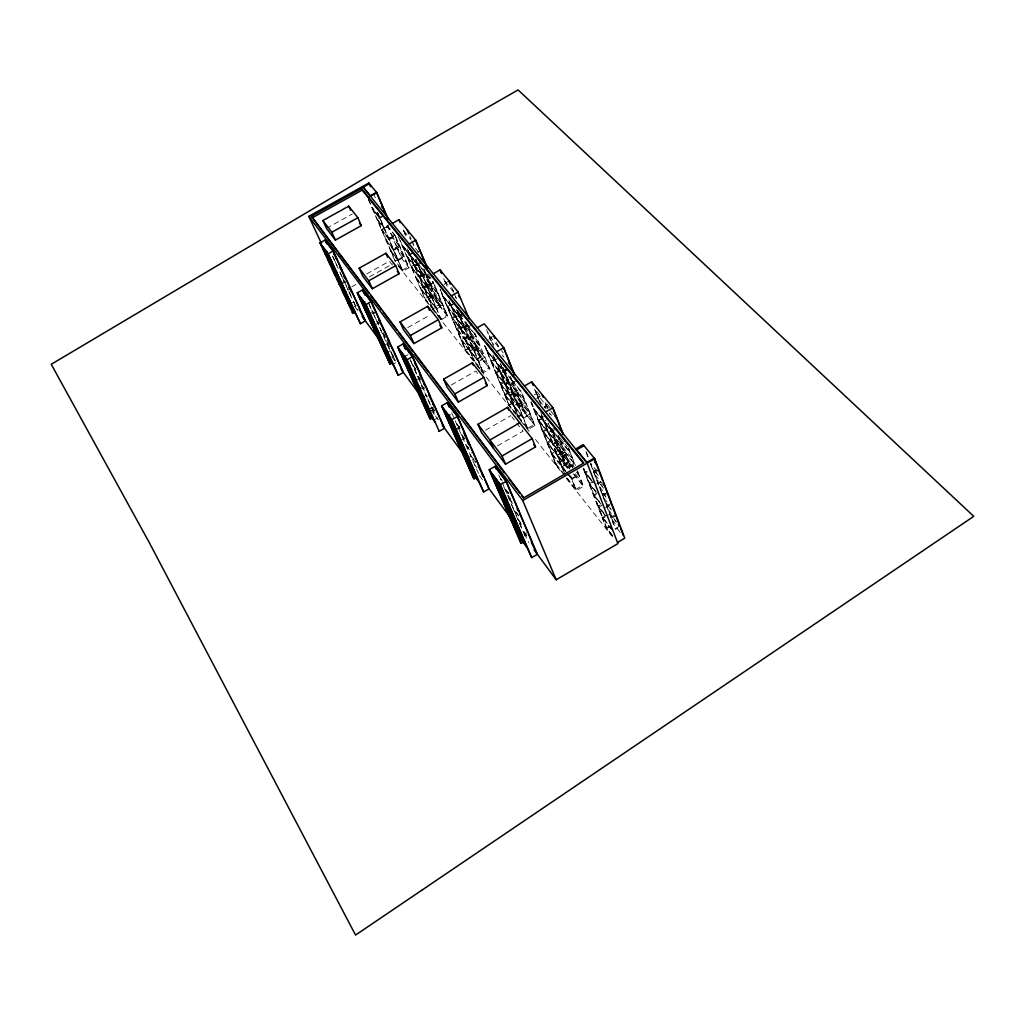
<?xml version="1.0" encoding="UTF-8"?>
<svg xmlns="http://www.w3.org/2000/svg" width="1025" height="1025" viewBox="0 0 1025 1025"><rect width="100%" height="100%" fill="white"/><g stroke="black" fill="none" stroke-linecap="round" stroke-linejoin="round"><path stroke-width="0.75" stroke-dasharray="5 3.75" d="M605.147 515.242L598.062 506.26L603.033 503.365M612.117 529.72L602.457 517.651L598.485 507.375L603.456 504.479M606.467 506.081L611.233 503.301M605.583 507.606L610.349 504.825M602.457 517.651L607.389 514.768M612.117 535.46L606.659 528.567L602.738 518.394L608.85 514.832M610.746 517.343L615.487 514.563M611.169 518.445L615.91 515.678M612.745 536.485L606.134 528.118L610.951 525.3M606.659 528.567L613.898 524.339L610.016 514.153L616.422 522.161M615.102 528.746L619.805 525.992M615.384 529.489L617.742 528.118M576.896 472.64L578.856 475.1L582.815 485.286L575.743 489.399L571.745 479.239L568.811 475.523M566.518 477.945L576.434 490.488L583.507 486.375L577.741 471.538M595.794 491.705L589.375 483.697L594.398 480.776M601.06 504.185L593.731 495.037L589.683 484.505L594.705 481.583M596.601 484.056L601.432 481.25M598.075 484.056L600.483 482.647M524.288 534.23L526.581 532.898M593.731 495.037L598.741 492.115M598.062 506.26L594.052 495.857L599.048 492.948M602.136 494.729L604.532 493.32M602.444 495.536L607.236 492.743M568.324 447.989L569.862 451.961L562.661 456.125L558.535 445.619L548.67 433.332L555.857 429.193M562.994 456.958L570.195 452.794L574.231 463.21L567.081 467.349L562.994 456.958L553.154 444.658L560.291 440.532L570.195 452.794M530.924 402.197L555.601 464.158L562.571 460.123L548.016 423.184M558.868 450.116L562.853 460.263L555.883 464.299L551.847 454.178L558.868 450.116L568.555 462.224L570.477 467.157M506.863 493.589L509.207 492.231M568.324 461.647L561.264 465.734L557.203 455.484L547.542 443.351L554.589 439.289L564.301 451.372L568.324 461.647L558.638 449.539L554.589 439.289M551.847 454.178L561.495 466.324L568.785 462.211L572.719 467.131M572.949 467.72L569.003 462.8L561.943 466.887L567.824 474.293M577.126 470.629L578.638 474.524L571.514 478.649L570.361 475.715M571.745 479.239L578.856 475.1M592.36 481.494L585.006 472.358L587.671 470.808M589.375 483.697L585.275 473.05L590.323 470.116M593.449 471.897L597.088 469.783M593.693 472.563L598.549 469.745M538.522 420.686L542.686 431.153L549.784 427.066L559.509 439.136L552.373 443.261L548.221 432.768L538.522 420.686L545.659 416.586M543.019 431.986L550.105 427.899L559.842 439.968L563.904 450.359L556.806 454.459L552.693 444.094L543.019 431.986L547.145 442.339L567.735 468.233L552.488 429.437M555.114 427.899L547.927 432.05L543.737 421.442L534.025 409.385L543.993 421.301M548.221 432.768L555.576 428.463M543.929 421.365L554.077 433.472L544.198 421.211L540.482 411.832M554.333 434.126L544.185 422.005L554.064 434.267L556.665 432.768M547.145 442.339L554.192 438.264L563.904 450.359M552.821 443.825L559.97 439.699L569.862 451.961M552.693 444.094L559.842 439.968M565.493 440.712L558.241 444.901L554.064 434.267M558.535 445.619L565.774 441.442M547.542 443.351L551.617 453.588L558.638 449.539M574.231 463.21L564.365 450.923L557.254 455.023L540.226 411.986M557.203 455.484L564.301 451.372M564.762 451.935L557.651 456.048L567.478 468.374L574.628 464.222L564.762 451.935L568.785 462.211M536.69 398.61L540.226 396.585M485.504 430.244L510.911 415.65M484.377 345.284L508.861 405.093L518.022 416.458L524.8 412.562L520.738 402.505L511.77 391.294L505.005 395.176L509.118 405.195L515.844 401.339L524.8 412.562M514.588 406.797L518.676 416.842L525.21 413.088L534.307 424.491L527.478 428.412L523.403 418.341L514.345 406.938L521.161 403.017L530.271 414.407L534.307 424.491M533.769 408.744L543.737 420.647L533.769 408.744L531.104 402.056M466.99 448.245L469.232 446.964M530.04 413.818L523.173 417.764L519.047 407.591L509.976 396.201L516.831 392.28L525.953 403.632L530.04 413.818L520.931 402.441L516.831 392.28M523.403 418.341L530.271 414.407M544.019 406.874L546.363 405.528L544.685 401.249M544.173 407.245L546.504 405.9L547.529 408.501M544.48 407.438L546.825 406.092L553.936 414.997M544.621 407.809L546.966 406.464L549.003 411.666M466.811 458.585L470.936 456.215L475.498 462.377M534.025 409.385L538.24 419.968L545.364 415.868M472.128 459.956L474.357 458.675M497.445 445.888L523.096 431.128L511.847 416.842M518.496 417.278L528.144 429.462L534.96 425.529L520.841 390.294M543.737 421.442L546.312 419.955M500.623 384.465L507.426 380.57L516.408 391.755L520.508 401.915L513.692 405.836L509.553 395.676L500.623 384.465L504.774 394.599L523.647 418.2M500.828 373.728L509.925 385.067L514.14 395.471L521.084 391.486L511.936 380.16L505.043 384.106L500.828 373.728L507.747 369.769M504.966 384.401L511.847 380.467L515.998 390.743L509.143 394.663L504.966 384.401L496.023 373.215L502.852 369.308L511.847 380.467M505.389 384.926L512.269 380.98L521.418 392.319L525.543 402.62L518.637 406.579L514.473 396.291L505.389 384.926L509.566 395.189L516.421 391.268L525.543 402.62M516.613 380.365L509.643 384.349L505.376 373.843L496.267 362.53L505.376 373.843M509.925 385.067L516.908 381.069M504.774 394.599L511.539 390.717L520.508 401.915M509.553 395.676L516.408 391.755M456.855 428.36L460.251 426.413M456.112 429.885L459.507 427.938M514.473 396.291L521.418 392.319M508.861 405.093L515.588 401.236L534.96 425.529M505.005 395.176L513.922 406.4L520.931 402.441M534.256 394.868L536.575 393.536L546.504 405.9M460.75 440.43L464.12 438.495M519.047 407.591L525.953 403.632M537.408 397.38L539.765 396.022M478.457 361.722L485.081 357.956L476.638 347.411L470.052 351.152L478.457 361.722L482.596 371.691M423.62 396.816L426.272 395.304L428.143 397.841M487.118 350.729L491.398 361.197L500.367 372.344L496.087 361.863L486.875 350.87L491.154 361.325L498.035 357.405M451.256 385.003L475.792 371.024L479.61 375.88M514.717 396.15L495.677 372.395L491.449 362.043L498.329 358.122M484.992 346.271L486.606 350.23L495.588 361.364L493.678 355.931M507.042 368.539L500.11 372.485L494.101 356.444M475.369 362.132L482.826 371.55L489.181 367.924L480.751 357.353L476.638 347.411M474.69 332.715L489.809 368.923L483.211 372.677L465.337 350.089L440.084 289.87M427.771 409.757L431.717 407.502L434.536 411.307M430.705 408.988L433.37 407.463M495.677 372.395L502.519 368.488L511.513 379.634L504.633 383.581L500.405 373.202L491.449 362.043M431.397 410.551L434.075 409.026M507.465 369.051L500.533 373.01L496.267 362.53M500.405 373.202L507.337 369.243M493.845 356.585L495.998 361.889L505.376 373.062L496.254 361.748M435.317 419.289L437.982 417.777M496.023 373.215L500.213 383.452L507.016 379.57L515.998 390.743M476.01 346.347L471.846 336.303L463.518 325.937L456.958 329.653L461.16 339.672L467.695 335.957L476.01 346.347L469.424 350.089M480.353 356.867L472.051 346.463L465.555 350.153L461.391 340.236L467.925 336.533L476.241 346.924L480.353 356.867L473.819 360.595M464.825 339.057L471.436 335.303L467.233 325.143L458.905 314.803L452.294 318.544L456.535 328.666L474.268 350.96L478.457 361.018L470.052 350.447L465.863 340.403M456.958 310.127L473.614 350.089L480.277 346.296L471.82 335.777L465.209 339.544L460.584 328.91L452.294 318.544M456.958 329.653L465.235 340.057L471.846 336.303M472.243 336.777L465.632 340.543L474.037 351.088L478.214 361.159L484.838 357.379L476.394 346.834L472.243 336.777L480.699 347.308L474.037 351.088M469.053 339.108L475.754 335.303L467.285 324.81L465.683 320.928M465.337 350.089L471.833 346.386L489.809 368.923M489.732 338.007L492.448 336.469M417.521 379.558L420.237 378.02M488.797 339.301L491.513 337.763M476.394 346.834L469.668 350.665L461.391 340.236M418.328 388.757L422.326 386.489L424.196 389.013M486.606 350.23L495.831 361.223M421.557 388.565L424.26 387.027M480.751 357.353L474.203 361.082L465.235 340.057M443.287 296.34L447.618 306.667L455.92 317.007L451.602 306.654L443.043 296.481L447.374 306.808L454.024 303.054M461.212 329.256L465.44 339.403L473.857 349.961L469.629 339.787L451.961 317.737L447.669 307.513L454.306 303.759M449.155 300.799L451.09 306.155L442.787 295.853L440.045 289.332M460.161 316.968L451.487 306.642L459.917 317.109L457.983 311.728M451.602 306.654L443.043 296.481M384.375 345.297L388.257 343.093M451.987 307.141L456.304 317.494L464.735 327.987L460.43 317.609L451.743 307.269L460.187 317.75L465.645 314.649M447.079 315.162L439.238 305.335L435.074 295.495L442.928 305.296L447.079 315.162L440.699 318.762L436.522 308.909L428.719 299.082L438.085 293.791L433.844 283.746L425.99 273.995L419.571 277.608L427.387 287.384L431.64 297.429M447.669 316.097L430.961 295.149L424.67 298.698L441.301 319.71L447.669 316.097L433.549 282.541M387.757 352.164L390.307 350.717L392.05 353.074M451.961 317.737L458.559 313.996L466.9 324.323L460.251 328.09M455.677 317.148L462.365 313.355M462.749 313.842L455.971 317.853L447.669 307.513M463.044 314.547L456.356 318.327L464.786 328.833L471.526 325.015M405.375 356.175L408.078 354.637M393.011 364.221L395.573 362.76M456.535 328.666L463.108 324.938L471.436 335.303M467.285 324.81L460.635 328.577L448.912 300.927M460.584 328.91L467.233 325.143M467.631 325.63L460.981 329.397L469.399 339.928L476.087 336.123L467.631 325.63L471.82 335.777M464.492 328.128L471.231 324.31M371.703 313.906L375.65 311.69M421.365 263.066L414.907 266.692L422.736 276.442L427.041 286.577L433.511 282.938L425.657 273.188L416.201 278.493L423.889 288.153L428.117 298.07L434.485 294.483L426.746 284.835L420.429 288.384L436.752 308.781M429.872 283.579L423.479 287.179L419.199 277.16L411.499 267.525L417.88 263.95L425.631 273.547L429.872 283.579L422.133 273.944L417.88 263.95M426.989 285.386L420.673 288.947L428.36 298.634L432.55 308.448L438.867 304.873L434.715 295.046L426.989 285.386L431.141 295.2L438.867 304.873M438.085 293.791L430.231 284.028L423.838 287.628L419.43 277.032M423.889 288.153L430.282 284.566L434.485 294.483M430.641 285.014L424.26 288.614L432.063 298.416L436.278 308.346L442.685 304.733L438.495 294.777L430.641 285.014L434.843 294.931L442.685 304.733M427.387 287.384L433.844 283.746M445.029 283.169L447.656 281.683M444.107 284.386L446.733 282.9M376.393 324.207L379.007 322.734M431.141 295.2L424.863 298.736L398.148 236.339M428.36 298.634L434.843 294.931M432.063 298.416L438.495 294.777M442.787 295.853L451.333 306.027M382.338 333.676L384.952 332.215M428.95 298.954L433.127 308.781L439.238 305.335M436.522 308.909L442.928 305.296M407.745 327.616L429.821 315.149M349.051 292.625L351.562 291.215M402.21 270.203L408.373 266.743L404.222 257.057L397.2 248.293L391.037 251.74L398.02 260.529L402.21 270.203L398.725 265.795M398.917 266.218L402.863 271.215L409.026 267.756L393.882 232.47M420.711 261.926L414.254 265.552L409.898 255.34L402.184 245.769L409.898 255.34M414.613 266L421.083 262.374M413.254 253.047L406.848 256.647L414.548 266.244L421.006 262.618M410.231 255.033L418.059 264.745L410.231 255.033L408.347 250.612M418.085 265.501L410.256 255.789L418.085 265.501L422.441 275.738L428.937 272.086M350.037 304.002L353.74 301.927L356.469 305.629M422.133 273.944L415.778 277.519L432.294 298.288M423.671 268.922L425.285 272.74L418.866 276.353L414.548 266.244M419.199 277.16L425.631 273.547M422.736 276.442L429.232 272.778M368.577 313.701L372.485 311.51L376.521 320.389M388.77 239.145L395.022 235.647L399.263 245.526L393.036 249.011L388.77 239.145L381.787 230.407L388.001 226.935L395.022 235.647M399.712 246.577L392.69 237.838L386.502 241.298L393.485 250.049L399.712 246.577L403.914 256.353L394.958 261.221M402.159 245.013L409.872 254.584L402.159 245.013L400.262 240.606M340.531 283.502L344.272 281.414L346.091 283.861M343.17 283.31L345.681 281.901M366.745 273.893L389.359 261.221L392.306 264.963M398.02 260.529L404.222 257.057M351.806 286.782L355.893 284.489M369.525 276.84L392.703 263.848M412.96 252.355L406.553 255.955L422.966 276.314M417.47 252.278L420.007 250.856M379.378 216.787C359.673 190.099 386.54 230.702 377.495 212.444M372.664 208.767L377.021 218.799L384.016 227.499L379.66 217.441L372.447 208.895L379.429 217.569L383.786 227.627L390.077 224.116M383.055 215.442L376.803 218.927L384.337 228.267L388.654 238.223L381.659 229.498L377.354 219.568M383.376 216.198L377.123 219.683L384.119 228.396L388.424 238.351L394.689 234.853L387.655 226.153L381.441 229.626L388.988 239.017L393.254 248.883L386.271 240.119L382.005 230.279M384.119 228.396L390.41 224.885M326.463 228.332L352.216 214.02M539.791 395.253L534.896 389.269L536.575 393.536M550.118 407.899L545.146 401.813L546.825 406.092M403.85 230.894L410.794 239.568M444.978 281.273L453.486 291.882M498.278 346.783L489.092 335.342L487.951 332.536M501.456 350.678L503.288 352.92M418.7 252.278L414.766 247.448L413.178 243.694M491.833 342.119L493.845 344.579M502.199 354.855L504.031 357.097M539.278 400.391L546.12 408.796M551.501 415.407L549.502 412.96L551.168 417.201M597.152 471.308L590.682 463.351L592.463 468.028L598.011 474.857M598.28 475.562L592.719 468.732L596.781 479.393L602.316 486.234M595.025 474.767L604.263 486.157M603.546 488.182L597.088 480.2L601.098 490.744L605.711 496.446M427.963 274.239L431.897 279.108L433.511 282.938M457.88 311.28L461.596 315.867M559.407 436.958L567.325 446.759M599.599 486.798L606.057 494.78M419.481 265.552L425.285 272.74M606.018 497.279L601.419 491.577L605.391 501.994L610.9 508.848M590.797 479.059L585.275 472.205L583.712 468.169M591.053 479.751L585.544 472.897L589.631 483.544L596.063 491.552M486.875 350.87L495.844 362.004M585.275 473.05L591.707 481.045M390.653 233.098L397.674 241.823M420.519 270.164L428.271 279.787M428.629 280.235L436.483 289.998M461.519 321.107L469.847 331.459M470.244 331.946L478.701 342.452M505.44 375.688L514.435 386.861M514.857 387.386L523.98 398.725M552.654 434.357L562.366 446.426M562.827 447.002L572.706 459.277M603.904 498.099L608.504 503.813M399.263 245.526L392.242 236.788L386.053 240.247L393.715 249.933L397.943 259.697L390.961 250.907L386.732 241.17M430.282 284.566L422.543 274.931L426.746 284.835M611.323 509.963L605.813 503.108L609.734 513.41L616.14 521.418M414.484 265.424L406.771 255.827L402.415 245.641M422.672 275.61L414.843 265.872L410.5 255.661M509.886 384.208L500.777 372.869L496.51 362.389M548.183 431.897L538.484 419.827L534.281 409.244M558.51 444.748L548.644 432.46L544.454 421.864M447.374 306.808L465.03 328.692L469.296 338.968L460.878 328.448L456.599 318.198M491.154 361.325L510.181 384.926M538.24 419.968L558.792 445.465M589.683 484.505L596.102 492.512M425.157 281.093L432.896 290.741M433.255 291.19L441.109 300.978M466.119 332.177L474.434 342.555M474.831 343.042L483.275 353.574M509.989 386.886L518.957 398.084M519.38 398.61L528.49 409.974M557.113 445.67L566.812 457.765M567.261 458.329L574.167 466.939M395.317 243.937L402.338 252.688M608.261 509.553L613.77 516.421M403.914 256.353L396.893 247.589L390.743 251.035L398.238 260.401L402.428 270.088L396.329 262.374M576.665 472.064L578.638 474.524M419.097 276.225L411.384 266.603L407.079 256.519M427.271 286.449L419.456 276.673L415.138 266.564M514.383 395.33L505.299 383.965L501.071 373.587M552.629 443.107L542.942 431.012L538.778 420.545M562.917 455.984L553.077 443.671L548.926 433.191M599.497 501.75L594 494.883L589.952 484.351M427.617 287.256L411.166 266.731L417.547 263.143L415.919 259.338M542.686 431.153L563.25 456.817M594.052 495.857L599.548 502.737M399.558 253.764L406.566 262.541M429.501 291.318L437.227 300.991M437.598 301.452L445.439 311.267M470.424 342.542L478.739 352.946M479.123 353.433L487.554 363.99M514.23 397.38L523.198 408.591M523.608 409.116L532.718 420.506M561.277 456.266L570.963 468.387M575.358 473.87L581.252 481.263M612.207 519.918L615.871 524.493M562.853 460.263L569.631 468.758M573.974 474.191L582.815 485.286M401.083 257.787L409.026 267.756M562.571 460.123L569.554 468.873M573.539 473.87L583.507 486.375M620.292 532.359L613.36 523.89L590.579 464.082M423.697 287.038L416.009 277.391L411.73 267.397M431.871 297.301L424.068 287.5L419.802 277.48M518.881 406.438L509.809 395.048L505.632 384.785M557.049 454.318L547.388 442.198L543.276 431.845M567.337 467.208L557.51 454.882L553.41 444.504M603.815 512.987L598.331 506.119L594.321 495.703M500.213 383.452L519.291 407.45M598.485 507.375L604.891 515.396M428.347 297.942L420.66 288.256L416.419 278.377M436.509 308.218L428.706 298.39L424.478 288.486M523.416 417.623L514.358 406.22L510.219 396.06M561.521 465.593L551.873 453.447L547.798 443.21M565.89 471.103L561.969 466.157L557.908 455.907M566.863 472.333L571.771 478.508M607.274 523.237L602.713 517.51L598.754 507.221M461.16 339.672L478.688 361.594L482.826 371.55M551.617 453.588L572.001 479.085M602.738 518.394L611.848 529.874M432.768 308.32L425.08 298.608L420.891 288.819M433.127 308.781L440.929 318.634M518.676 416.842L527.721 428.271M564.801 475.1L556.139 464.158L552.103 454.024M567.184 478.124L575.999 489.245M612.373 535.306L606.915 528.413L602.995 518.24M555.601 464.158L564.544 475.254M398.417 266.09L431.192 307.526M432.178 308.781L475.882 364.042M476.881 365.297L479.854 369.064M480.853 370.32L515.613 414.267M516.613 415.522L519.585 419.289M520.585 420.545L530.514 433.101M535.473 439.379L562.289 473.294M566.274 478.316L611.951 536.075M502.237 480.674L500.431 478.252L501.558 480.904M371.883 310.191L374.497 313.688M412.537 364.593L415.356 368.359M456.625 423.594L460.289 428.501M508.925 493.589L504.403 487.528L502.135 482.224M415.945 369.692L413.126 365.925L417.149 374.919M457.214 424.939L460.878 429.847M508.605 493.73L504.992 488.887L506.722 492.948M510.911 499.137L507.298 494.293L508.387 496.817M377.392 321.555L379.135 323.9M418.085 376.175L419.968 378.699M461.212 434.036L466.695 441.403M508.925 498.073L512.538 502.916M378.853 324.028L377.11 321.696L381.108 330.498L384.593 335.175M420.558 380.019L417.739 376.239L421.16 383.875M461.788 435.369L466.362 441.506M509.502 499.418L514.012 505.479M343.67 280.094L345.489 282.554M421.723 385.144L424.542 388.936M465.734 444.376L470.308 450.526M518.804 515.78L513.397 508.502L510.053 500.713M386.066 337.686L381.723 331.818L388.296 344.067M466.337 445.734L471.82 453.114M518.483 515.934L513.973 509.873L517.279 517.574M470.244 454.639L475.715 462.032M517.83 518.855L521.43 523.724M389.859 346.783L386.387 342.081L390.307 350.717M518.509 520.444L523.019 526.517M434.626 410.679L430.872 405.605L426.964 396.867M474.806 465.042L476.625 467.502M526.824 535.422L522.327 529.336L519.06 521.712M393.767 356.136L391.166 352.6L396.79 363.516M526.748 536.139L523.147 531.27L528.721 542.507M354.496 306.129L357.225 309.819L342.478 277.865M391.781 356.713L394.612 360.544L369.038 304.322M431.333 410.384L435.061 415.445L410.269 359.993M438.393 419.955L435.587 416.15L431.717 407.502M479.469 475.69L483.108 480.623M332.664 256.263L334.419 260.055M335.021 261.349L337.904 267.615M340.326 272.855L342.324 277.198M344.272 281.414L348.244 290.024M348.948 291.536L352.228 298.647M353.74 301.927L357.635 310.383M332.42 256.071L341.799 276.404M368.385 302.503L371.293 308.909M410.218 359.403L411.947 363.298M422.326 386.489L426.272 395.304M451.666 412.806L478.829 474.229M368.616 199.439L372.382 208.113M391.268 251.612L395.458 261.272M368.398 199.567L395.24 261.388L401.364 257.954L386.053 222.425M377.456 212.47L402.863 271.215M377.264 212.572L379.148 216.916M393.485 250.049L397.713 259.825M373.292 193.289L376.547 200.349M498.829 475.113L501.327 480.943M503.826 486.785L506.952 494.076M507.58 495.523L511.962 505.735M512.577 507.196L525.71 537.817M408.117 250.741L419.225 276.814M424.119 288.025L432.909 308.909M407.117 248.819L409.641 254.713M404.004 231.24L406.643 237.467M403.248 229.882L405.708 235.686M415.868 259.568L441.301 319.71M415.625 259.709L417.828 264.873M424.03 269.37L425.657 273.188M425.99 273.995L430.231 284.028M409.872 236.288L411.038 239.03M411.768 240.747L414.407 246.999M450.628 303.887L451.718 306.501M470.283 351.011L474.434 360.954M456.215 317.712L460.481 327.962L452.192 317.596L447.912 307.372M460.827 328.782L465.055 338.916L456.778 328.525L452.537 318.403M465.478 339.916L469.668 349.961L461.391 339.544L457.188 329.525M469.898 350.524L474.05 360.467L465.786 350.025L461.622 340.108M440.289 289.191L443.018 295.713M457.458 310.665L482.596 371.204M445.119 281.644L447.746 287.961M443.722 278.749L446.785 286.103M456.561 309.627L471.833 346.386M452.576 289.217L453.729 292.01M455.446 296.174L456.497 298.711M451.602 287.346L453.332 291.523M454.011 293.15L456.099 298.224M465.824 321.748L466.9 324.323M485.235 346.13L486.862 350.089M491.692 361.902L495.933 372.254L504.877 383.44L500.648 373.062M496.267 373.074L500.456 383.324L509.387 394.523L505.21 384.26M500.866 384.324L505.018 394.458L513.935 405.695L509.797 395.535M505.248 395.035L509.348 405.067L518.266 416.317L509.976 396.201M514.345 406.938L518.432 416.983M492.884 354.74L495.588 361.364M513.922 406.4L518.022 416.458M503.224 367.744L528.144 429.462M502.968 367.885L505.12 373.202M489.245 335.713L493.525 346.296M500.943 364.567L502.519 368.488M502.852 369.308L507.016 379.57M507.426 380.57L511.539 390.717M511.77 391.294L515.844 401.339M486.567 329.653L491.308 341.338M500.187 363.247L515.588 401.236M497.407 344.118L498.547 346.937M510.36 376.239L511.936 380.16M512.269 380.98L516.421 391.268M521.161 403.017L525.21 413.088M496.42 342.183L498.124 346.412M531.36 401.915L534.025 408.591M536.716 393.907L540.944 404.619M548.221 423.107L549.784 427.066M550.105 427.899L554.192 438.264M534.627 389.205L539.868 402.505M562.2 466.747L563.917 471.09M557.459 455.331L565.185 474.87M541.354 415.433L543.481 420.801M561.495 466.324L564.942 475.011M570.618 475.562L576.434 490.488M551.706 428.245L553.808 433.626M558.42 435.727L559.97 439.699M560.291 440.532L564.365 450.923M569.003 462.8L571.412 468.95M557.959 435.164L559.509 439.136M568.516 447.797L575.435 465.606M583.443 468.322L585.006 472.358M583.123 468.412L606.134 528.118M586.3 451.846L588.107 456.586M586.031 452.115L588.299 458.098"/><path stroke-width="1.5" d="M617.473 542.456L624.763 538.176L594.769 458.79L583.174 444.632L575.64 449.001M524.659 541.379L521.277 543.352L520.687 542.558L489.207 469.745L495.075 466.362L506.273 481.263L537.408 554.294L556.191 579.778L617.921 543.609L587.171 463.197L362.53 186.55M521.277 543.352L517.484 534.576L527.324 547.991L531.719 557.613L537.408 554.294M512.116 522.173L508.233 513.205L518.112 526.581L521.981 535.575L512.116 522.173L515.549 520.188M516.638 532.641L512.808 523.762L522.66 537.164L526.491 546.056L516.638 532.641L518.919 531.322M576.409 450.039L583.955 445.683M503.147 501.417L499.188 492.243L509.079 505.594L513.038 514.781L503.147 501.417L505.453 500.085M586.569 462.557L594.167 458.149L597.857 467.9M556.191 579.778L522.737 500.546L594.769 458.79M507.644 511.834L503.723 502.762L513.615 516.126L517.523 525.21L507.644 511.834L509.95 510.501M477.97 424.337L502.058 455.971L532.167 438.61L535.524 446.926L505.543 464.222L481.494 432.537L477.97 424.337L507.529 407.386L532.167 438.61M512.385 520.354L489.143 488.81L457.534 416.393L447.233 402.697L441.583 405.913L473.486 478.086L474.024 478.829L476.753 477.253M494.204 480.738L504.121 494.063L500.085 484.684L490.155 471.372L494.204 480.738L496.548 479.393M474.024 478.829L470.18 470.103L479.252 482.48L483.659 491.974L489.143 488.81M531.719 557.613L500.354 484.684L506.273 481.263M498.598 490.885L494.588 481.622L504.505 494.96L508.502 504.236L498.598 490.885L500.917 489.553M460.212 447.553L469.309 459.879L465.337 450.872L456.227 438.559L460.212 447.553L462.98 445.965M519.713 422.838L489.886 439.994L493.397 448.22M464.748 457.803L473.832 470.155L469.898 461.237L460.802 448.912L464.748 457.803L467.49 456.227M545.569 411.973L552.949 407.732L563.327 434.446M469.335 468.194L478.406 480.558L474.524 471.731L465.44 459.379L469.335 468.194L472.064 466.618M446.593 416.739L455.715 429.001L451.628 419.712L442.493 407.476L446.593 416.739L449.962 414.817M441.583 405.913L451.833 419.661L457.534 416.393M438.726 430.602L439.225 431.294L444.517 428.258L464.043 454.767M451.038 426.797L460.148 439.084L456.112 429.885L446.977 417.623L451.038 426.797L453.268 425.516M524.454 385.964L531.719 381.812L552.949 407.732M455.651 437.227L464.748 449.539L460.75 440.43L451.628 428.143L455.651 437.227L457.868 435.945M496.677 351.754L503.775 347.706L514.371 374.138M425.401 400.916L416.996 389.526L420.968 398.328L423.62 396.816M430.064 411.307L421.672 399.891L425.593 408.616L428.232 407.104M443.62 379.186L454.844 393.92L483.838 377.379L487.259 385.592L458.38 402.095L447.169 387.335L443.62 379.186L472.358 362.824L483.838 377.379M444.517 428.258L412.588 356.597L403.094 343.952L397.649 347.027L429.821 418.443L430.333 419.148L432.96 417.649M477.202 327.769L484.197 323.81L503.775 347.706M411.486 369.897L403.056 358.571L407.143 367.642L409.846 366.117M392.524 362.594L389.987 364.029L386.066 355.483L393.869 366.104L398.277 375.355L403.389 372.459L421.083 396.47M416.163 380.326L407.745 368.974L411.794 377.969L414.472 376.444M420.801 390.653L412.383 379.276L416.393 388.18L419.058 386.656M400.045 321.914L410.397 335.521L438.341 319.71L441.788 327.833L413.959 343.58L403.607 329.947L400.045 321.914L427.732 306.283L438.341 319.71M385.208 353.599L393.011 364.221L389.064 355.572L381.262 344.977L385.208 353.599L387.757 352.164M406.976 359.852L398.546 348.538L402.671 357.699L405.375 356.175M397.649 347.027L407.104 359.698L412.588 356.597M348.808 304.694L356.059 314.585L360.454 323.695L365.387 320.915L378.584 338.814M371.345 323.311L379.148 333.843L375.086 324.951L367.283 314.432L371.345 323.311L373.933 321.85M375.97 333.394L383.76 343.964L379.737 335.149L371.947 324.605L375.97 333.394L378.545 331.946M451.333 295.905L458.175 292.035L440.058 269.934L433.319 273.726M380.557 343.439L388.36 354.022L384.375 345.297L376.572 334.727L380.557 343.439L383.119 341.991M359.173 268.204L368.757 280.799L395.701 265.68L399.173 273.688L372.331 288.755L362.748 276.135L359.173 268.204L385.887 253.252L395.701 265.68M389.987 364.029L357.238 292.855L362.491 289.908L371.281 301.619L403.389 372.459M350.409 301.452L347.949 302.836L355.201 312.728L351.242 304.182L343.99 294.316M362.184 303.298L369.987 313.791L365.861 304.72L358.045 294.252L362.184 303.298L364.798 301.824M357.238 292.855L365.989 304.592L371.281 301.619M352.318 312.574L352.728 313.137L355.175 311.754M366.681 313.112L374.484 323.631L370.384 314.649L362.581 304.156L366.681 313.112L369.282 311.651M336.559 271.522L334.06 272.919L341.312 282.721L337.251 273.944L329.999 264.155M341.171 281.491L338.686 282.887L345.938 292.714L341.914 284.015L334.65 274.2M409.129 243.937L415.74 240.234L427.399 267.961M345.758 291.407L343.285 292.804L350.537 302.657L346.553 294.034L339.288 284.194M322.888 220.516L331.805 232.239L357.866 217.736L361.351 225.628L335.393 240.093L326.463 228.332L322.888 220.516L348.718 206.166L357.866 217.736M352.728 313.137L319.979 242.912L325.053 240.093L333.227 250.971L365.387 320.915M327.423 251.766L324.899 253.175L332.151 262.925L328.013 253.982L320.761 244.257M319.979 242.912L328.115 253.816L333.227 250.971M392.421 223.36L398.943 219.734L415.74 240.234M331.908 261.465L329.397 262.861L336.648 272.637L332.548 263.771L325.284 254.021M321.543 243.758L308.832 216.339L368.872 183.027L376.854 192.764L388.206 219.235M363.055 187.28L369.397 183.757M311.408 216.326L361.505 188.536L583.827 463.018L523.813 497.804L311.408 216.326L337.11 251.01M312.125 217.877L362.197 190.099L583.468 463.441M370.051 195.89L376.431 192.341L378.302 196.698M370.461 196.313L376.854 192.764M594.654 462.07L596.512 464.338M458.611 295.918L460.494 298.224M554.781 415.843L556.767 418.29L552.539 407.412M381.569 206.512L383.581 208.985M508.618 362.735L510.463 364.99M383.465 210.919L385.477 213.392L381.108 203.232M422.39 258.787L424.363 261.208L420.007 250.856M363.286 187.152L370.281 195.762M576.678 449.885L586.838 462.403M618.254 524.454L620.087 526.735M359.519 223.309L361.351 225.628M397.213 271.189L399.173 273.688M439.866 325.373L441.788 327.833M485.35 383.158L487.259 385.592M533.615 444.491L535.524 446.926M339.032 253.559L368.833 293.048M370.755 295.597L381.326 309.614M383.248 312.164L396.701 329.999M398.623 332.548L413.037 351.665M414.958 354.202L428.412 372.049M430.333 374.586L460.123 414.087M462.044 416.637L504.326 472.692M509.13 479.059L519.701 493.076M521.623 495.626L523.544 498.176M308.832 216.339L522.737 500.546M403.978 345.463L412.447 356.738L416.547 365.938L414.664 363.427M448.143 404.247L457.317 416.458L461.378 425.759M496.023 467.989L506.004 481.263L510.014 490.655M333.714 253.982L335.547 256.404M335.418 257.659L337.238 260.094L333.112 251.138L325.835 241.439L327.039 244.065M339.89 267.371L341.709 269.806L337.622 260.939M463.953 433.396L465.786 435.856L461.762 426.643M340.479 268.678L346.347 279.902L343.618 276.238M378.571 319.672L384.362 330.908L382.62 328.564M419.712 374.727L425.606 386.258L423.722 383.747M464.543 434.754L470.36 446.311M489.207 469.745L500.354 484.684M467.605 442.633L469.437 445.093M517.048 508.977L518.855 511.398L517.241 507.618M323.195 249.511L330.447 259.248M360.493 299.582L368.295 310.062M400.967 353.945L409.398 365.259M444.914 412.934L454.037 425.196M492.538 476.894L502.468 490.219M402.671 357.699L411.089 369.026M349.128 287.448L350.947 289.908L346.937 281.196M348.82 287.538L351.562 291.215L355.534 299.851M387.809 340.018L393.51 351.114M428.898 395.33L434.715 406.694L432.832 404.17M327.705 259.235L334.957 268.998M365.002 309.435L372.805 319.941M405.464 363.913L413.895 375.265M449.373 423.03L458.495 435.305M496.946 487.08L506.863 500.431M407.143 367.642L415.561 378.994M332.382 269.319L339.647 279.108M369.679 319.659L377.469 330.191M410.128 374.266L418.546 385.631M453.998 433.485L463.108 445.785M478.239 466.08L483.915 477.381L482.096 474.908M501.52 497.65L511.411 511.001M411.794 377.969L420.212 389.333M337.033 279.312L344.285 289.127M359.198 309.332L364.913 320.261L362.184 316.558M374.304 329.781L382.107 340.338M414.741 384.516L423.158 395.906M458.572 443.851L467.669 456.176M506.03 508.105L515.921 521.469M531.245 542.225L536.793 553.462L534.102 549.81M416.393 388.18L424.798 399.571M401.134 369.41L402.876 371.768L398.994 363.196M442.147 425.042L444.017 427.579L440.148 418.917M341.786 289.562L349.038 299.415M379.058 340.159L386.861 350.742M419.468 395.022L427.873 406.425M463.262 454.459L472.358 466.798M510.668 518.804L520.521 532.193M420.968 398.328L429.373 409.744M346.463 299.633L353.715 309.512M383.734 350.358L391.524 360.967M424.119 405.336L432.512 416.765M467.861 464.876L476.945 477.24M515.203 529.31L525.056 542.712M425.593 408.616L433.998 420.058M434.843 421.954L426.451 410.512L430.333 419.148M325.053 240.093L326.386 242.989M328.115 253.816L360.454 323.695M356.226 301.376L360.159 309.934M365.989 304.592L398.277 375.355M331.805 232.239L335.393 240.093M375.252 310.831L371.14 301.747L363.298 291.305L365.067 295.187M375.65 311.69L379.724 320.684M384.952 332.215L388.949 341.03M394.215 352.651L398.136 361.312M362.491 289.908L363.798 292.791M368.757 280.799L372.331 288.755M404.567 346.77L405.733 349.397M403.094 343.952L405.054 348.321M407.104 359.698L439.225 431.294M416.932 366.809L420.993 375.906M426.195 387.578L430.167 396.508M435.407 408.257L439.302 417.008M348.718 206.166L350.473 210.087M410.397 335.521L413.959 343.58M451.833 419.661L483.659 491.974M447.233 402.697L449.142 407.028M361.505 188.536L362.197 190.099M470.936 447.656L474.882 456.676M475.472 458.034L479.367 466.964M484.761 479.303L488.579 488.041M385.887 253.252L387.629 257.237M454.844 393.92L458.38 402.095M378.93 198.145L380.839 202.604M385.759 214.046L387.591 218.325M368.872 183.027L370.653 186.653M427.732 306.283L429.462 310.319M495.075 466.362L496.331 469.283M510.386 491.552L514.358 500.841M514.934 502.212L516.664 506.273M519.432 512.756L523.314 521.853M523.89 523.224L527.734 532.218M528.413 533.807L532.206 542.712M502.058 455.971L505.543 464.222M398.943 219.734L400.173 222.63M407.207 229.972L408.808 233.764M415.445 240.042L419.853 250.497M424.619 261.836L427.233 268.037M472.358 362.824L473.499 365.553M440.596 270.728L441.647 273.291M440.058 269.934L441.275 272.868M449.347 281.427L450.411 283.989M448.963 280.952L450.013 283.515M457.855 291.805L469.13 318.647M507.529 407.386L508.656 410.141M493.807 335.7L494.844 338.288M503.941 348.743L505.504 352.638M506.03 353.945L507.734 358.186M507.875 358.558L511.577 367.796M512.398 369.833L514.447 374.932M532.308 382.709L533.346 385.336M531.719 381.812L532.885 384.772M542.11 394.676L543.148 397.303M556.921 418.661L561.098 429.424M561.354 430.064L562.853 433.934M598.549 469.745L600.868 475.856M601.303 477.035L602.636 480.546M603.353 482.455L606.941 491.923M607.236 492.743L611.233 503.301M611.541 504.133L615.487 514.563M615.91 515.678L619.318 524.71M620.637 528.183L623.392 535.46M421.57 890.379L355.56 935.069L149.343 542.712L51.25 364.285L381.928 167.882L518.086 89.931L973.75 516.331L421.57 890.379"/></g></svg>
